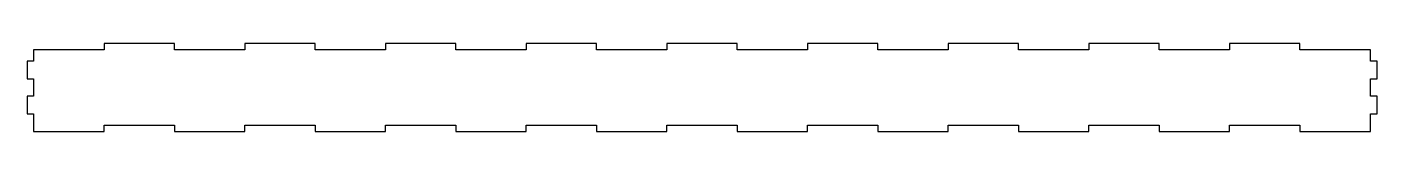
# Model space of a CAD drawing. Header units: millimetres. Extents: x -610 to 0, y -40 to 0.
import ezdxf

# ---------------------------------------------------------------- set-up
doc = ezdxf.new("R2010")
doc.units = ezdxf.units.MM
doc.layers.get('0').update_dxf_attribs({"linetype": 'CONTINUOUS'})

msp = doc.modelspace()

# ---------------------------------------------------------------- linework, layer by layer
msp.add_lwpolyline([(-574.83, -40), (-574.83, -37), (-543.06, -37), (-543.06, -40), (-511.29, -40), (-511.29, -37), (-479.53, -37), (-479.53, -40), (-447.76, -40), (-447.76, -37), (-415.99, -37), (-415.99, -40), (-384.22, -40), (-384.22, -37), (-352.45, -37), (-352.45, -40), (-320.68, -40), (-320.68, -37), (-288.92, -37), (-288.92, -40), (-257.15, -40), (-257.15, -37), (-225.38, -37), (-225.38, -40), (-193.61, -40), (-193.61, -37), (-161.84, -37), (-161.84, -40), (-130.07, -40), (-130.07, -37), (-98.31, -37), (-98.31, -40), (-66.54, -40), (-66.54, -37), (-34.77, -37), (-34.77, -40), (-3, -40), (-3, -32), (0, -32), (0, -24), (-3, -24), (-3, -16), (0, -16), (0, -8), (-3, -8), (-3, -3), (-34.77, -3), (-34.77, 0), (-66.54, 0), (-66.54, -3), (-98.31, -3), (-98.31, 0), (-130.07, 0), (-130.07, -3), (-161.84, -3), (-161.84, 0), (-193.61, 0), (-193.61, -3), (-225.38, -3), (-225.38, 0), (-257.15, 0), (-257.15, -3), (-288.92, -3), (-288.92, 0), (-320.68, 0), (-320.68, -3), (-352.45, -3), (-352.45, 0), (-384.22, 0), (-384.22, -3), (-415.99, -3), (-415.99, 0), (-447.76, 0), (-447.76, -3), (-479.53, -3), (-479.53, 0), (-511.29, 0), (-511.29, -3), (-543.06, -3), (-543.06, 0), (-574.83, 0), (-574.83, -3), (-606.6, -3), (-606.6, -8), (-609.6, -8), (-609.6, -16), (-606.6, -16), (-606.6, -24), (-609.6, -24), (-609.6, -32), (-606.6, -32), (-606.6, -40)], close=True)

doc.saveas('drawing.dxf')
